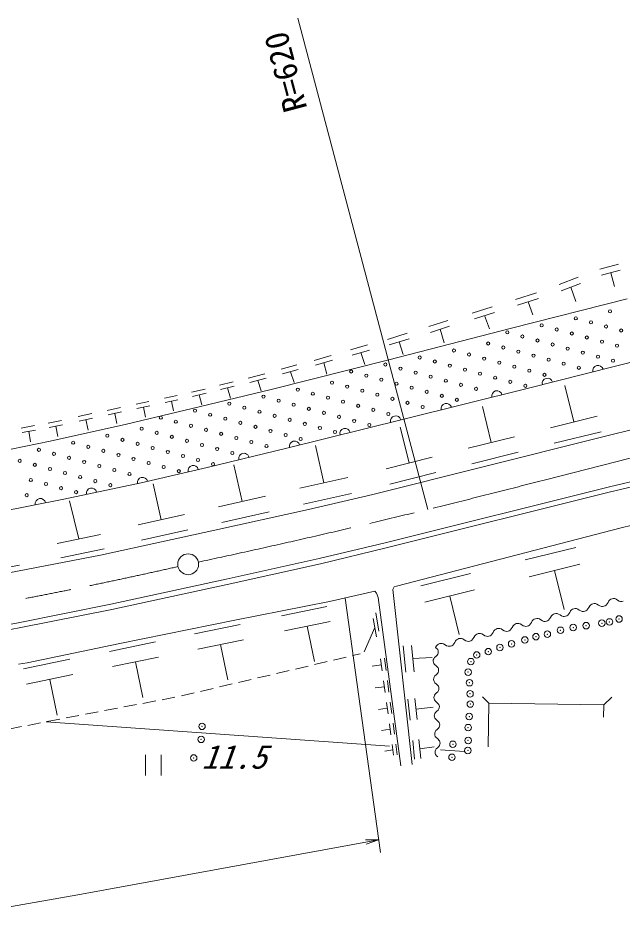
# Model space of a CAD drawing. Units: millimetres, scale not verified. Extents: x 40000 to 680000, y 20000 to 380000.
# Drawn here: x 332822 to 379237, y 237890 to 307498 of the extents above; entities that cross this region are included whole.
import ezdxf
from ezdxf.enums import TextEntityAlignment as Align

# ---------------------------------------------------------------- set-up
doc = ezdxf.new("R2010")
doc.units = ezdxf.units.MM
doc.header["$LTSCALE"] = 1000
doc.header["$PDMODE"] = 32
doc.header["$PDSIZE"] = 500
doc.linetypes.add('CHAIN', pattern=[18.5, 12, -1.5, 3.5, -1.5])
for name, color, linetype, lineweight in [('M-BGD', 7, 'Continuous', 13), ('M-BMK', 2, 'CHAIN', 13), ('M-BMK-SRVR', 3, 'Continuous', 13), ('M-STR-HTXT', 7, 'Continuous', 13)]:
    doc.layers.add(name, color=color, linetype=linetype, lineweight=lineweight)
doc.styles.add('ＭＳ ゴシック', font='')
doc.styles.get('ＭＳ ゴシック').set_extended_font_data('MS Gothic')

# ---------------------------------------------------------------- blocks, each defined once
blk = doc.blocks.new('田')
at = {"color": 7, "linetype": 'Continuous', "lineweight": 13}
for p, q in [((-0.75, 2), (-0.75, 0)), ((0.75, 0), (0.75, 2))]:
    blk.add_line(p, q, dxfattribs=at)

msp = doc.modelspace()

# ---------------------------------------------------------------- linework, layer by layer
at = {"layer": 'M-BGD'}
for p, q in [((377469, 288248), (378898, 288622)), ((374340, 287075), (375819, 287637)), ((377594, 287792), (379022, 288166)), ((378308, 287979), (378599, 286914)), ((374504, 286599), (375984, 287160)), ((375244, 286880), (375628, 285769)), ((370993, 285934), (372613, 286444)), ((370700, 283729), (379555, 285983)), ((371152, 285500), (372772, 286011)), ((371962, 285756), (372334, 284744)), ((367672, 284884), (369216, 285369)), ((367840, 284451), (369384, 284935)), ((364351, 283843), (365797, 284311)), ((368612, 284693), (369004, 283681)), ((361160, 282867), (362691, 283335)), ((361274, 281293), (370700, 283729)), ((364482, 283403), (365927, 283870)), ((365205, 283636), (365509, 282608)), ((361293, 282449), (362824, 282916)), ((362059, 282683), (362369, 281707)), ((358336, 282064), (359645, 282447)), ((358472, 281666), (359781, 282049)), ((352235, 279019), (361274, 281293)), ((355549, 281257), (356838, 281640)), ((355649, 280883), (356938, 281266)), ((359127, 281857), (359444, 280928)), ((371997, 279118), (381224, 281457)), ((353006, 280569), (354205, 280901)), ((353123, 280213), (354323, 280545)), ((356294, 281074), (356527, 280201)), ((350490, 279894), (351757, 280234)), ((350593, 279551), (351860, 279891)), ((353723, 280379), (353998, 279549)), ((348271, 279343), (349317, 279599)), ((348366, 279012), (349412, 279267)), ((348889, 279139), (349111, 278365)), ((351227, 279721), (351468, 278921)), ((375471, 276535), (374780, 279322)), ((344050, 278344), (345016, 278548)), ((346121, 278813), (347167, 279059)), ((346175, 277551), (352235, 279019)), ((346202, 278488), (347248, 278735)), ((346725, 278611), (346913, 277854)), ((362434, 276758), (371997, 279118)), ((377300, 275299), (392137, 278964)), ((341870, 277885), (342862, 278094)), ((341940, 277557), (342931, 277765)), ((344117, 278024), (345084, 278227)), ((344600, 278126), (344758, 277379)), ((337428, 276949), (338470, 277169)), ((339663, 277420), (340680, 277634)), ((339734, 277083), (340751, 277297)), ((340242, 277190), (340408, 276405)), ((341141, 276373), (346175, 277551)), ((342435, 277661), (342597, 276895)), ((369136, 274957), (368451, 277723)), ((335136, 276451), (336158, 276641)), ((335292, 275071), (341141, 276373)), ((337501, 276604), (338542, 276824)), ((338022, 276714), (338191, 275909)), ((353433, 274518), (362434, 276758)), ((377266, 276980), (373675, 276091)), ((333056, 276066), (334085, 276257)), ((333119, 275723), (334149, 275914)), ((333634, 275819), (333782, 275020)), ((335199, 276111), (336221, 276301)), ((335710, 276206), (335857, 275412)), ((362831, 273385), (362150, 276131)), ((377562, 275786), (373971, 274896)), ((328455, 273669), (335292, 275071)), ((360050, 270957), (377300, 275299)), ((370919, 275398), (367354, 274515)), ((378203, 271554), (393011, 275148)), ((347324, 273044), (353433, 274518)), ((356283, 271865), (355645, 274717)), ((378298, 271166), (393103, 274758)), ((364600, 273823), (361062, 272946)), ((371212, 274213), (367648, 273329)), ((342253, 271864), (347324, 273044)), ((350006, 270439), (349380, 273238)), ((358127, 272278), (354438, 271453)), ((364892, 272646), (361353, 271770)), ((336321, 270620), (342253, 271864)), ((343804, 269029), (343189, 271776)), ((360982, 267271), (378203, 271554)), ((379097, 268400), (393896, 272035)), ((351816, 270843), (348195, 270034)), ((358400, 271056), (354712, 270231)), ((355114, 269829), (360050, 270957)), ((361077, 266883), (378298, 271166)), ((330453, 269436), (336321, 270620)), ((337489, 267556), (336771, 270474)), ((345580, 269426), (342027, 268631)), ((347909, 268233), (355114, 269829)), ((352084, 269644), (348464, 268834)), ((339152, 266328), (347909, 268233)), ((345844, 268248), (342290, 267454)), ((361864, 263935), (379097, 268400)), ((339154, 267900), (335825, 267212)), ((339425, 266800), (336095, 266111)), ((355933, 266050), (360982, 267271)), ((356023, 265660), (361077, 266883)), ((371734, 265952), (375622, 266914)), ((332109, 264963), (339152, 266328)), ((348782, 264466), (355933, 266050)), ((332928, 265546), (329612, 264957)), ((348868, 264075), (356023, 265660)), ((372053, 264663), (375941, 265625)), ((363738, 263975), (367545, 264916)), ((373997, 265144), (374741, 262137)), ((339942, 262547), (348782, 264466)), ((340023, 262156), (348868, 264075)), ((361671, 263890), (361583, 263678)), ((361864, 263935), (361671, 263890)), ((356729, 262755), (360188, 263549)), ((360188, 263549), (360335, 263396)), ((360335, 263396), (360467, 263065)), ((361583, 263678), (363074, 250274)), ((364050, 262712), (367857, 263654)), ((365954, 263183), (366682, 260238)), ((332832, 261135), (339942, 262547)), ((349458, 261319), (356729, 262755)), ((360467, 263065), (362205, 250171)), ((376626, 262302), (376692, 262425)), ((376692, 262425), (376770, 262504)), ((376770, 262504), (376854, 262558)), ((376854, 262558), (376943, 262591)), ((376943, 262591), (377038, 262606)), ((377038, 262606), (377137, 262600)), ((377137, 262600), (377244, 262568)), ((377244, 262568), (377361, 262493)), ((377361, 262493), (377479, 262419)), ((377779, 262395), (377869, 262429)), ((377869, 262429), (377953, 262482)), ((377953, 262482), (378097, 262684)), ((378097, 262684), (378163, 262807)), ((378163, 262807), (378241, 262886)), ((378241, 262886), (378325, 262940)), ((378325, 262940), (378414, 262973)), ((378414, 262973), (378509, 262988)), ((378509, 262988), (378608, 262982)), ((378608, 262982), (378715, 262950)), ((378715, 262950), (378832, 262875)), ((378832, 262875), (378950, 262801)), ((378950, 262801), (379056, 262769)), ((379056, 262769), (379156, 262763)), ((379156, 262763), (379250, 262777)), ((332909, 260742), (340023, 262156)), ((353037, 261670), (356522, 262383)), ((360276, 261891), (360518, 260488)), ((373751, 261661), (373828, 261740)), ((373828, 261740), (373912, 261794)), ((373912, 261794), (374002, 261828)), ((374002, 261828), (374096, 261842)), ((374096, 261842), (374196, 261836)), ((374196, 261836), (374302, 261804)), ((374302, 261804), (374420, 261729)), ((374420, 261729), (374537, 261655)), ((375011, 261719), (375155, 261920)), ((375155, 261920), (375222, 262043)), ((375222, 262043), (375299, 262122)), ((375299, 262122), (375383, 262176)), ((375383, 262176), (375473, 262209)), ((375473, 262209), (375567, 262224)), ((375567, 262224), (375667, 262218)), ((375667, 262218), (375773, 262186)), ((375773, 262186), (375891, 262111)), ((375891, 262111), (376008, 262037)), ((376008, 262037), (376114, 262005)), ((376114, 262005), (376214, 261999)), ((376214, 261999), (376309, 262013)), ((376309, 262013), (376398, 262047)), ((376398, 262047), (376482, 262100)), ((376482, 262100), (376626, 262302)), ((377479, 262419), (377585, 262387)), ((377585, 262387), (377685, 262381)), ((377685, 262381), (377779, 262395)), ((323726, 259388), (332832, 261135)), ((340623, 259533), (349458, 261319)), ((353274, 260511), (356759, 261223)), ((360082, 261458), (360324, 260055)), ((370887, 260977), (370971, 261030)), ((370971, 261030), (371060, 261064)), ((371060, 261064), (371155, 261078)), ((371155, 261078), (371254, 261072)), ((371254, 261072), (371361, 261040)), ((371361, 261040), (371478, 260966)), ((372070, 260955), (372214, 261157)), ((372214, 261157), (372280, 261279)), ((372280, 261279), (372357, 261358)), ((372357, 261358), (372442, 261412)), ((372442, 261412), (372531, 261446)), ((372531, 261446), (372625, 261460)), ((372625, 261460), (372725, 261454)), ((372725, 261454), (372832, 261422)), ((372832, 261422), (372949, 261348)), ((372949, 261348), (373066, 261273)), ((373066, 261273), (373173, 261241)), ((373173, 261241), (373273, 261235)), ((373273, 261235), (373367, 261249)), ((373367, 261249), (373456, 261283)), ((373456, 261283), (373541, 261337)), ((373541, 261337), (373684, 261538)), ((373684, 261538), (373751, 261661)), ((374537, 261655), (374644, 261623)), ((374644, 261623), (374743, 261617)), ((374743, 261617), (374838, 261631)), ((374838, 261631), (374927, 261665)), ((374927, 261665), (375011, 261719)), ((323795, 258993), (332909, 260742)), ((346369, 260282), (349874, 260999)), ((355016, 260867), (355570, 258161)), ((360203, 260757), (359369, 258894)), ((369128, 260191), (369272, 260393)), ((369272, 260393), (369338, 260515)), ((369338, 260515), (369416, 260595)), ((369416, 260595), (369500, 260648)), ((369500, 260648), (369590, 260682)), ((369590, 260682), (369684, 260696)), ((369684, 260696), (369784, 260690)), ((369784, 260690), (369890, 260658)), ((369890, 260658), (370007, 260584)), ((370007, 260584), (370125, 260509)), ((370125, 260509), (370231, 260477)), ((370231, 260477), (370331, 260471)), ((370331, 260471), (370425, 260486)), ((370425, 260486), (370515, 260519)), ((370515, 260519), (370599, 260573)), ((370599, 260573), (370743, 260775)), ((370743, 260775), (370809, 260897)), ((370809, 260897), (370887, 260977)), ((371478, 260966), (371596, 260891)), ((371596, 260891), (371702, 260859)), ((371702, 260859), (371802, 260853)), ((371802, 260853), (371896, 260868)), ((371896, 260868), (371986, 260901)), ((371986, 260901), (372070, 260955)), ((339829, 258940), (343354, 259662)), ((346607, 259116), (350112, 259833)), ((366331, 259629), (366397, 259751)), ((366397, 259751), (366474, 259831)), ((366474, 259831), (366559, 259885)), ((366559, 259885), (366648, 259918)), ((366648, 259918), (366742, 259932)), ((366742, 259932), (366842, 259926)), ((366842, 259926), (366948, 259894)), ((366948, 259894), (367066, 259820)), ((367066, 259820), (367183, 259745)), ((367183, 259745), (367290, 259713)), ((367290, 259713), (367390, 259707)), ((367390, 259707), (367484, 259722)), ((367484, 259722), (367573, 259755)), ((367573, 259755), (367657, 259809)), ((367657, 259809), (367801, 260011)), ((367801, 260011), (367868, 260133)), ((367868, 260133), (367945, 260213)), ((367945, 260213), (368029, 260267)), ((368029, 260267), (368119, 260300)), ((368119, 260300), (368213, 260314)), ((368213, 260314), (368313, 260308)), ((368313, 260308), (368419, 260276)), ((368419, 260276), (368537, 260202)), ((368537, 260202), (368654, 260127)), ((368654, 260127), (368761, 260095)), ((368761, 260095), (368860, 260089)), ((368860, 260089), (368955, 260104)), ((368955, 260104), (369044, 260137)), ((369044, 260137), (369128, 260191)), ((333511, 258066), (340623, 259533)), ((348360, 259475), (348917, 256753)), ((362588, 257351), (362372, 259366)), ((363224, 257381), (363007, 259396)), ((364860, 259247), (364926, 259369)), ((365023, 259075), (364860, 259247)), ((364926, 259369), (365004, 259449)), ((365004, 259449), (365088, 259503)), ((365055, 258988), (365023, 259075)), ((365067, 258901), (365055, 258988)), ((365088, 259503), (365177, 259536)), ((365177, 259536), (365272, 259550)), ((365272, 259550), (365371, 259544)), ((365371, 259544), (365478, 259513)), ((365478, 259513), (365595, 259438)), ((365595, 259438), (365713, 259363)), ((365713, 259363), (365819, 259332)), ((365819, 259332), (365919, 259326)), ((365919, 259326), (366013, 259340)), ((366013, 259340), (366103, 259373)), ((366103, 259373), (366187, 259427)), ((366187, 259427), (366331, 259629)), ((333233, 257610), (336779, 258336)), ((340069, 257767), (343594, 258489)), ((357031, 258270), (358005, 258499)), ((358491, 258613), (359079, 258751)), ((360643, 258365), (360764, 257437)), ((360950, 258405), (361071, 257476)), ((363116, 258388), (364599, 258458)), ((364681, 258193), (364689, 258281)), ((364689, 258281), (364718, 258369)), ((364718, 258369), (364774, 258458)), ((364774, 258458), (364874, 258547)), ((364874, 258547), (364974, 258637)), ((364974, 258637), (365030, 258725)), ((365030, 258725), (365059, 258813)), ((365059, 258813), (365067, 258901)), ((332862, 257952), (333511, 258066)), ((341832, 258128), (342392, 255391)), ((354111, 257583), (355084, 257812)), ((355571, 257927), (356544, 258156)), ((360704, 257901), (359988, 257808)), ((364693, 258106), (364681, 258193)), ((364725, 258019), (364693, 258106)), ((364785, 257933), (364725, 258019)), ((364888, 257847), (364785, 257933)), ((365051, 257676), (364888, 257847)), ((365084, 257589), (365051, 257676)), ((365095, 257501), (365084, 257589)), ((333475, 256431), (337020, 257156)), ((351190, 256897), (352164, 257126)), ((352651, 257240), (353624, 257469)), ((364709, 256793), (364718, 256881)), ((364718, 256881), (364747, 256969)), ((364747, 256969), (364802, 257058)), ((364802, 257058), (364902, 257147)), ((364902, 257147), (365002, 257237)), ((365002, 257237), (365058, 257326)), ((365058, 257326), (365087, 257414)), ((365087, 257414), (365095, 257501)), ((335247, 256793), (335811, 254041)), ((348270, 256210), (349243, 256439)), ((349730, 256554), (350704, 256783)), ((360931, 256225), (360236, 256135)), ((360872, 256676), (360989, 255775)), ((361170, 256715), (361287, 255814)), ((364721, 256706), (364709, 256793)), ((364754, 256619), (364721, 256706)), ((364813, 256533), (364754, 256619)), ((364916, 256448), (364813, 256533)), ((365079, 256276), (364916, 256448)), ((365112, 256189), (365079, 256276)), ((365124, 256102), (365112, 256189)), ((345350, 255524), (346323, 255753)), ((346810, 255867), (347783, 256096)), ((364738, 255394), (364746, 255481)), ((364746, 255481), (364775, 255570)), ((364775, 255570), (364831, 255658)), ((364831, 255658), (364931, 255748)), ((364931, 255748), (365031, 255837)), ((365031, 255837), (365086, 255926)), ((365086, 255926), (365115, 256014)), ((365115, 256014), (365124, 256102)), ((340931, 254673), (341914, 254859)), ((342405, 254952), (343388, 255138)), ((343879, 255231), (344861, 255416)), ((361097, 255017), (361211, 254144)), ((361386, 255055), (361499, 254181)), ((362899, 253652), (362737, 255267)), ((363437, 253707), (363275, 255322)), ((364749, 255306), (364738, 255394)), ((364782, 255220), (364749, 255306)), ((364841, 255133), (364782, 255220)), ((364945, 255048), (364841, 255133)), ((365108, 254876), (364945, 255048)), ((365140, 254789), (365108, 254876)), ((365152, 254702), (365140, 254789)), ((368471, 255446), (368949, 254954)), ((368949, 254954), (368900, 251614)), ((377765, 254827), (368949, 254954)), ((377751, 253883), (377765, 254827)), ((378390, 255434), (377765, 254827)), ((337983, 254116), (338966, 254302)), ((339457, 254395), (340440, 254581)), ((361154, 254581), (360480, 254493)), ((363356, 254515), (364665, 254648)), ((364766, 253994), (364774, 254082)), ((364774, 254082), (364803, 254170)), ((364803, 254170), (364859, 254258)), ((364859, 254258), (364959, 254348)), ((364959, 254348), (365059, 254438)), ((365059, 254438), (365115, 254526)), ((365115, 254526), (365144, 254614)), ((365144, 254614), (365152, 254702)), ((333564, 253266), (334545, 253460)), ((334980, 253546), (361317, 251661)), ((335036, 253556), (335341, 253617)), ((335341, 253617), (336018, 253745)), ((336509, 253838), (337492, 254023)), ((361318, 253389), (361428, 252542)), ((361597, 253425), (361708, 252579)), ((364778, 253907), (364766, 253994)), ((364810, 253820), (364778, 253907)), ((364870, 253734), (364810, 253820)), ((364973, 253648), (364870, 253734)), ((365136, 253476), (364973, 253648)), ((365169, 253390), (365136, 253476)), ((365180, 253302), (365169, 253390)), ((332093, 252975), (333074, 253169)), ((361373, 252966), (360720, 252881)), ((364794, 252594), (364803, 252682)), ((364803, 252682), (364832, 252770)), ((364832, 252770), (364887, 252859)), ((364887, 252859), (364987, 252948)), ((364987, 252948), (365087, 253038)), ((365087, 253038), (365143, 253126)), ((365143, 253126), (365172, 253215)), ((365172, 253215), (365180, 253302)), ((363257, 250662), (363113, 252108)), ((363727, 250730), (363582, 252175)), ((364806, 252507), (364794, 252594)), ((364839, 252420), (364806, 252507)), ((364898, 252334), (364839, 252420)), ((365002, 252248), (364898, 252334)), ((365164, 252077), (365002, 252248)), ((365197, 251990), (365164, 252077)), ((365209, 251903), (365197, 251990)), ((361588, 251380), (360955, 251298)), ((361534, 251790), (361641, 250970)), ((361805, 251826), (361912, 251005)), ((363655, 251452), (364750, 251610)), ((364831, 251282), (364860, 251370)), ((364860, 251370), (364916, 251459)), ((364916, 251459), (365016, 251549)), ((365016, 251549), (365116, 251638)), ((365116, 251638), (365171, 251727)), ((365171, 251727), (365201, 251815)), ((365201, 251815), (365209, 251903)), ((365249, 251379), (367066, 251249)), ((364823, 251195), (364831, 251282)), ((364834, 251107), (364823, 251195)), ((364867, 251020), (364834, 251107)), ((364926, 250934), (364867, 251020)), ((365030, 250849), (364926, 250934))]:
    msp.add_line(p, q, dxfattribs=at)
for centre in [(378256, 285012), (372998, 283936), (375627, 284474), (376786, 284164), (370369, 283399), (374157, 283626), (375316, 283315), (377945, 283853), (379104, 283543), (368900, 282550), (371528, 283088), (372688, 282777), (376475, 283005), (377635, 282694), (366271, 282012), (370059, 282239), (371218, 281929), (373847, 282467), (375006, 282156), (376165, 281846), (378794, 282384), (363642, 281474), (364801, 281164), (367430, 281701), (368589, 281391), (372377, 281618), (373536, 281308), (377324, 281535), (378483, 281224), (361013, 280936), (362172, 280626), (365960, 280853), (367119, 280542), (369748, 281080), (370907, 280770), (372066, 280459), (374695, 280997), (375854, 280687), (358384, 280398), (359544, 280088), (360703, 279777), (363331, 280315), (364491, 280004), (368278, 280232), (369438, 279921), (373225, 280149), (354286, 279012), (356915, 279550), (358074, 279239), (361862, 279466), (363021, 279156), (365650, 279694), (366809, 279383), (367968, 279073), (370597, 279611), (371756, 279300), (351657, 278474), (355445, 278701), (356604, 278391), (359233, 278929), (360392, 278618), (364180, 278845), (365339, 278535), (349028, 277936), (350187, 277625), (352816, 278163), (353975, 277853), (357763, 278080), (358922, 277769), (361551, 278307), (362710, 277997), (363869, 277686), (366498, 278224), (346399, 277398), (347559, 277087), (351347, 277315), (352506, 277004), (355134, 277542), (356294, 277231), (357453, 276921), (360081, 277459), (361241, 277148), (343771, 276860), (344930, 276549), (346089, 276239), (348718, 276777), (349877, 276466), (353665, 276694), (354824, 276383), (358612, 276610), (359771, 276300), (342301, 276011), (343460, 275701), (347248, 275928), (348407, 275618), (351036, 276156), (352195, 275845), (353354, 275534), (355983, 276072), (357142, 275762), (337043, 274936), (339672, 275474), (340831, 275163), (341990, 274852), (344619, 275390), (345778, 275080), (349566, 275307), (350725, 274996), (354513, 275224), (334415, 274398), (338203, 274625), (339362, 274314), (343150, 274542), (344309, 274231), (346937, 274769), (348097, 274459), (349256, 274148), (351884, 274686), (332945, 273549), (335574, 274087), (336733, 273776), (337892, 273466), (340521, 274004), (341680, 273693), (345468, 273921), (346627, 273610), (334104, 273239), (335263, 272928), (339051, 273155), (340210, 272845), (342839, 273383), (343998, 273072), (345157, 272761), (347786, 273299), (333793, 272079), (336422, 272617), (337581, 272307), (341369, 272534), (334953, 271769), (336112, 271458), (338740, 271996), (339900, 271686), (333483, 270920), (337271, 271148)]:
    msp.add_circle(centre, 120, dxfattribs=at)
for centre, start, end in [((377326, 280469), 14.22247, 194.22247), ((373449, 279486), 14.22247, 194.22247), ((369567, 278518), 13.86376, 193.86376), ((365684, 277560), 13.86376, 193.86376), ((361801, 276600), 13.97253, 193.97253), ((357919, 275634), 13.97253, 193.97253), ((354037, 274669), 13.97253, 193.97253), ((350150, 273726), 13.5661, 193.5661), ((346260, 272796), 13.09984, 193.09984), ((342364, 271890), 13.09797, 192.20029), ((338449, 271066), 11.84208, 191.84208), ((334532, 270259), 11.40803, 191.40803)]:
    msp.add_arc(centre, 400, start, end, dxfattribs=at)
for p in [(376420, 260910), (377625, 261095), (378206, 261194), (378943, 261421), (373440, 260257), (374449, 260556), (375427, 260769), (370697, 259513), (371718, 259811), (372568, 260066), (368911, 258918), (369804, 259237), (367572, 258152), (368018, 258662), (367359, 257344), (367465, 256536), (367508, 255686), (367529, 254899), (367444, 253942), (346936, 253189), (367360, 253091), (346865, 252192), (366194, 251813), (367360, 252108), (367341, 251343), (346296, 250762), (366122, 250815)]:
    msp.add_point(p, dxfattribs=at)
at = {"layer": 'M-BMK'}
msp.add_line((373290, 272105), (392314, 276953), dxfattribs=at)
for centre, radius, start, end in [((215411, 878250), 626369, 282.09488, 284.59911), ((266152, 613980), 357367, 266.82163, 282.76151)]:
    msp.add_arc(centre, radius, start, end, dxfattribs=at)
at = {"layer": 'M-BMK-SRVR'}
msp.add_line((364260, 269824), (354280, 307498), dxfattribs=at)
msp.add_circle((345872, 265618), 800, dxfattribs=at)
at = {"layer": 'M-STR-HTXT'}
for p, q in [((357930, 263031), (360630, 243507)), ((337396, 240281), (360493, 244498)), ((360493, 244498), (359479, 244482)), ((360493, 244498), (359539, 244154)), ((324001, 237890), (337396, 240281))]:
    msp.add_line(p, q, dxfattribs=at)

# ---------------------------------------------------------------- block references
at = {"layer": 'M-BGD', "xscale": 800, "yscale": 800}
msp.add_blockref('田', (343210, 249416), dxfattribs=at)

# ---------------------------------------------------------------- texts
at = {"layer": 'M-BGD', "style": 'ＭＳ ゴシック', "oblique": 20}
msp.add_text('11.5', height=1833, dxfattribs=at).set_placement((346886, 249389), align=Align.BOTTOM_LEFT)
at = {"layer": 'M-BMK-SRVR', "style": 'ＭＳ ゴシック'}
msp.add_text('R=620', height=1833, rotation=104.838, dxfattribs=at).set_placement((355556, 300727), align=Align.BOTTOM_LEFT)

doc.saveas('drawing.dxf')
